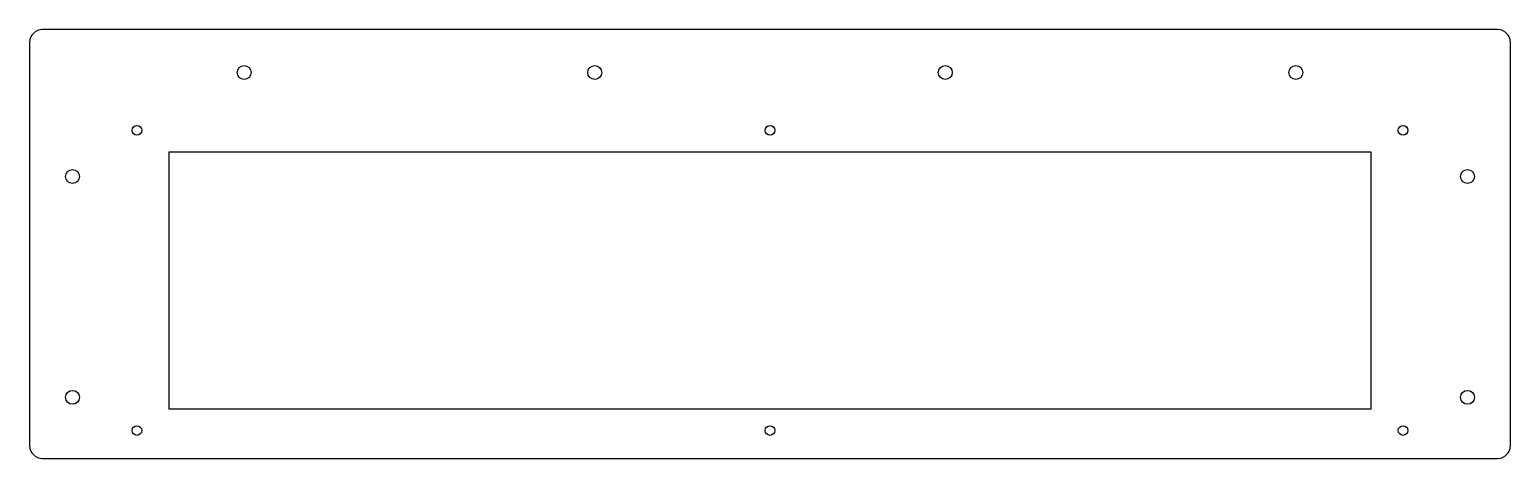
# Model space of a CAD drawing. Header units: millimetres. Extents: x -345 to 345, y 1002 to 1202.
import ezdxf

# ---------------------------------------------------------------- set-up
doc = ezdxf.new("R2010")
doc.units = ezdxf.units.MM
doc.layers.add('CUT', color=7, linetype='Continuous')

msp = doc.modelspace()

# ---------------------------------------------------------------- linework, layer by layer
at = {"layer": 'CUT'}
for p, q in [((339, 1201.5, 0.5), (-339, 1201.5, 0.5)), ((-345, 1195.5, 0.5), (-345, 1007.5, 0.5)), ((345, 1007.5, 0.5), (345, 1195.5, 0.5)), ((-280, 1024.5, 0.5), (-280, 1144.5, 0.5)), ((-280, 1144.5, 0.5), (280, 1144.5, 0.5)), ((280, 1144.5, 0.5), (280, 1024.5, 0.5)), ((280, 1024.5, 0.5), (-280, 1024.5, 0.5)), ((-339, 1001.5, 0.5), (339, 1001.5, 0.5))]:
    msp.add_line(p, q, dxfattribs=at)
for centre, radius in [((-245, 1181.5, 0.5), 3.25), ((-81.67, 1181.5, 0.5), 3.25), ((81.67, 1181.5, 0.5), 3.25), ((245, 1181.5, 0.5), 3.25), ((-295, 1154.5, 0.5), 2.25), ((0, 1154.5, 0.5), 2.25), ((295, 1154.5, 0.5), 2.25), ((-325, 1133, 0.5), 3.25), ((325, 1133, 0.5), 3.25), ((-325, 1030, 0.5), 3.25), ((325, 1030, 0.5), 3.25), ((-295, 1014.5, 0.5), 2.25), ((0, 1014.5, 0.5), 2.25), ((295, 1014.5, 0.5), 2.25)]:
    msp.add_circle(centre, radius, dxfattribs=at)
for centre, start, end in [((-339, 1195.5, 0.5), 90, 180), ((339, 1195.5, 0.5), 0, 90), ((-339, 1007.5, 0.5), 180, 270), ((339, 1007.5, 0.5), -90, 0)]:
    msp.add_arc(centre, 6, start, end, dxfattribs=at)

doc.saveas('drawing.dxf')
